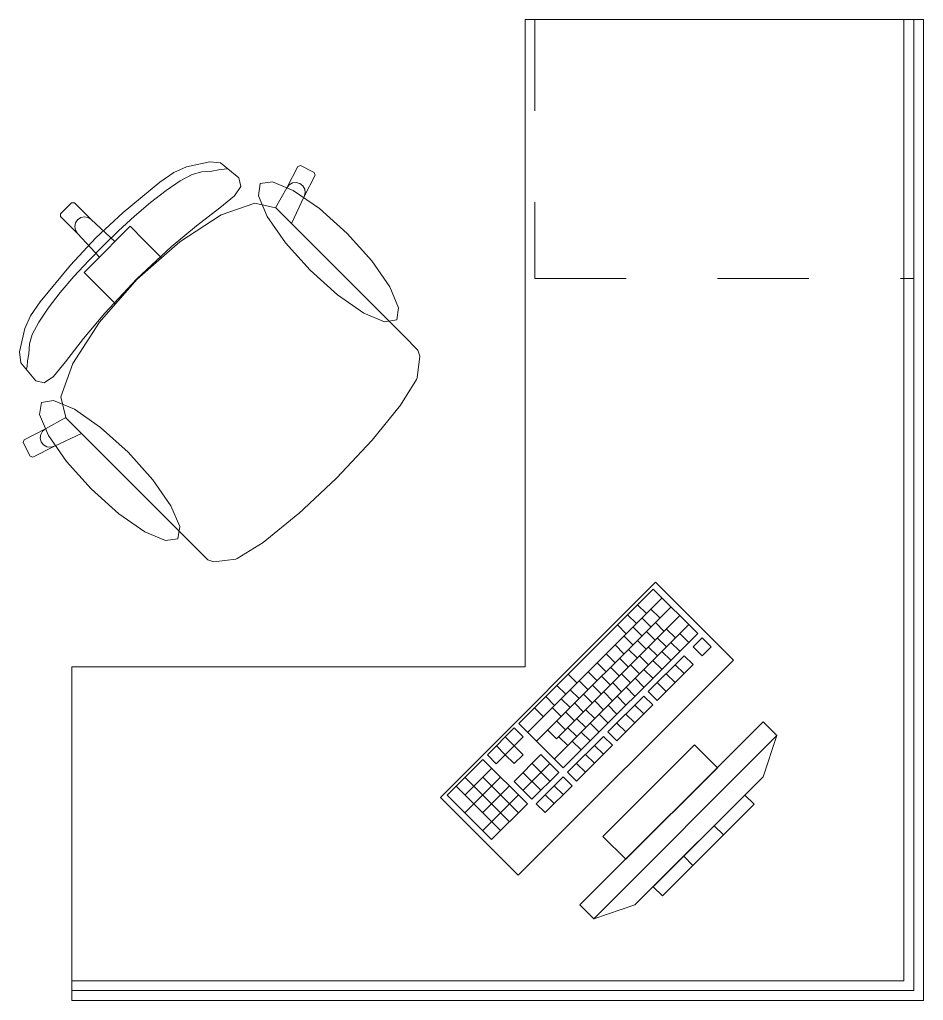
# Model space of a CAD drawing. Header units: inches. Extents: x -38 to 5698, y -33 to 92.
# Drawn here: x 13.259 to 14.654, y 32.33 to 33.845 of the extents above; entities that cross this region are included whole.
import ezdxf

# ---------------------------------------------------------------- set-up
doc = ezdxf.new("R2010")
doc.units = ezdxf.units.IN
doc.header["$MEASUREMENT"] = 0
doc.linetypes.add('Rayas', pattern=[0.282222, 0.141111, -0.141111])
doc.layers.add('Interior - Mobiliario', color=7, linetype='Continuous')

msp = doc.modelspace()

# ---------------------------------------------------------------- linework, layer by layer
at = {"layer": 'Interior - Mobiliario', "color": 175, "linetype": 'Rayas', "lineweight": 13}
for p, q in [((14.054, 33.845), (14.054, 33.445)), ((14.054, 33.445), (14.639, 33.445))]:
    msp.add_line(p, q, dxfattribs=at)
at = {"layer": 'Interior - Mobiliario', "color": 175, "linetype": 'Continuous', "lineweight": 13}
for p, q in [((14.624, 33.845), (14.654, 33.845)), ((14.624, 32.36), (14.624, 33.845)), ((14.654, 33.845), (14.654, 32.36)), ((13.5521, 33.6253), (13.516, 33.6176)), ((13.5689, 33.6235), (13.5521, 33.6253)), ((13.5968, 33.6003), (13.5689, 33.6235)), ((13.6881, 33.6183), (13.6711, 33.5852)), ((13.6922, 33.6196), (13.6881, 33.6183)), ((13.7135, 33.6088), (13.6922, 33.6196)), ((13.4968, 33.6086), (13.4751, 33.5937)), ((13.516, 33.6176), (13.4968, 33.6086)), ((13.5064, 33.596), (13.5252, 33.6059)), ((13.5252, 33.6059), (13.54, 33.6098)), ((13.54, 33.6098), (13.5554, 33.611)), ((13.5554, 33.611), (13.5661, 33.613)), ((13.5661, 33.613), (13.5742, 33.6138)), ((13.5742, 33.6138), (13.5787, 33.6146)), ((13.6979, 33.5717), (13.7148, 33.6048)), ((13.7148, 33.6048), (13.7135, 33.6088)), ((13.4751, 33.5937), (13.4184, 33.5469)), ((13.4846, 33.5811), (13.5064, 33.596)), ((13.6002, 33.5874), (13.5968, 33.6003)), ((13.6748, 33.5898), (13.6711, 33.5852)), ((13.6799, 33.5927), (13.6748, 33.5898)), ((13.6857, 33.5934), (13.6799, 33.5927)), ((13.6914, 33.5918), (13.6857, 33.5934)), ((13.696, 33.5882), (13.6914, 33.5918)), ((13.6988, 33.5831), (13.696, 33.5882)), ((13.4608, 33.5625), (13.4846, 33.5811)), ((13.5679, 33.5544), (13.5902, 33.573)), ((13.5902, 33.573), (13.6002, 33.5874)), ((13.6711, 33.5852), (13.6538, 33.5542)), ((13.6979, 33.5717), (13.6995, 33.5773)), ((13.6995, 33.5773), (13.6988, 33.5831)), ((13.3389, 33.5621), (13.3304, 33.5535)), ((13.3432, 33.5621), (13.3389, 33.5621)), ((13.3693, 33.536), (13.3432, 33.5621)), ((13.436, 33.5414), (13.4608, 33.5625)), ((13.6219, 33.5616), (13.5699, 33.5433)), ((13.6538, 33.5542), (13.6219, 33.5616)), ((13.6783, 33.5299), (13.6979, 33.5717)), ((13.3218, 33.545), (13.3304, 33.5535)), ((13.3218, 33.5408), (13.3218, 33.545)), ((13.4184, 33.5469), (13.3762, 33.5078)), ((13.5699, 33.5433), (13.5061, 33.5019)), ((13.5317, 33.5265), (13.5679, 33.5544)), ((13.6541, 33.5541), (13.6538, 33.5542)), ((13.6541, 33.5541), (13.6783, 33.5299)), ((13.3479, 33.5147), (13.3218, 33.5408)), ((13.3436, 33.5253), (13.3447, 33.531)), ((13.3447, 33.531), (13.348, 33.5359)), ((13.3529, 33.5392), (13.348, 33.5359)), ((13.3587, 33.5404), (13.3529, 33.5392)), ((13.3644, 33.5393), (13.3587, 33.5404)), ((13.3693, 33.536), (13.3644, 33.5393)), ((13.4058, 33.502), (13.3693, 33.536)), ((13.4114, 33.5188), (13.436, 33.5414)), ((13.8261, 33.382), (13.6783, 33.5299)), ((13.3447, 33.5195), (13.3436, 33.5253)), ((13.3479, 33.5147), (13.3447, 33.5195)), ((13.3819, 33.4781), (13.3479, 33.5147)), ((13.3879, 33.496), (13.4114, 33.5188)), ((13.4294, 33.5257), (13.4058, 33.502)), ((13.4506, 33.5045), (13.4294, 33.5257)), ((13.4924, 33.4938), (13.5317, 33.5265)), ((13.3371, 33.4656), (13.3762, 33.5078)), ((13.4058, 33.502), (13.3938, 33.4901)), ((13.4779, 33.4771), (13.4506, 33.5045)), ((13.5061, 33.5019), (13.4779, 33.4771)), ((13.3879, 33.496), (13.3651, 33.4725)), ((13.3819, 33.4781), (13.3938, 33.4901)), ((13.4396, 33.4443), (13.4924, 33.4938)), ((13.3651, 33.4725), (13.3425, 33.4479)), ((13.3583, 33.4545), (13.3819, 33.4781)), ((13.4779, 33.4771), (13.4401, 33.4438)), ((13.2902, 33.4089), (13.3371, 33.4656)), ((13.3794, 33.4334), (13.3583, 33.4545)), ((13.3425, 33.4479), (13.3214, 33.4232)), ((13.4396, 33.4443), (13.3902, 33.3915)), ((13.4068, 33.406), (13.4401, 33.4438)), ((13.3214, 33.4232), (13.3028, 33.3994)), ((13.4068, 33.406), (13.3794, 33.4334)), ((13.2753, 33.3872), (13.2902, 33.4089)), ((13.382, 33.3778), (13.4068, 33.406)), ((13.3028, 33.3994), (13.288, 33.3775)), ((13.3902, 33.3915), (13.3574, 33.3522)), ((13.2664, 33.3679), (13.2753, 33.3872)), ((13.288, 33.3775), (13.278, 33.3587)), ((13.3406, 33.314), (13.382, 33.3778)), ((13.8516, 33.3565), (13.8261, 33.382)), ((13.2586, 33.3318), (13.2664, 33.3679)), ((13.278, 33.3587), (13.2741, 33.3439)), ((13.3574, 33.3522), (13.3295, 33.3161)), ((13.8736, 33.3346), (13.8516, 33.3565)), ((13.2605, 33.315), (13.2586, 33.3318)), ((13.2741, 33.3439), (13.2729, 33.3285)), ((13.8765, 33.3253), (13.8736, 33.3346)), ((13.2837, 33.2872), (13.2605, 33.315)), ((13.2709, 33.3178), (13.2701, 33.3097)), ((13.2729, 33.3285), (13.2709, 33.3178)), ((13.3295, 33.3161), (13.3109, 33.2938)), ((13.8725, 33.2914), (13.8765, 33.3253)), ((13.2701, 33.3097), (13.2693, 33.3052)), ((13.3223, 33.2621), (13.3406, 33.314)), ((13.2966, 33.2838), (13.2837, 33.2872)), ((13.3109, 33.2938), (13.2966, 33.2838)), ((13.8467, 33.2492), (13.8716, 33.2892)), ((13.8716, 33.2892), (13.8725, 33.2914)), ((13.3298, 33.2301), (13.3223, 33.2621)), ((13.8031, 33.1955), (13.8467, 33.2492)), ((13.2988, 33.2128), (13.3298, 33.2301)), ((13.3298, 33.2299), (13.3298, 33.2301)), ((13.3298, 33.2299), (13.354, 33.2057)), ((13.2657, 33.1958), (13.2988, 33.2128)), ((13.2912, 33.204), (13.2941, 33.2091)), ((13.2941, 33.2091), (13.2988, 33.2128)), ((13.2643, 33.1918), (13.2657, 33.1958)), ((13.2905, 33.1982), (13.2912, 33.204)), ((13.2921, 33.1925), (13.2905, 33.1982)), ((13.354, 33.2057), (13.3123, 33.1861)), ((13.5019, 33.0578), (13.354, 33.2057)), ((13.7476, 33.1364), (13.8024, 33.1947)), ((13.8024, 33.1947), (13.8031, 33.1955)), ((13.2751, 33.1704), (13.2643, 33.1918)), ((13.3123, 33.1861), (13.2792, 33.1691)), ((13.2957, 33.188), (13.2921, 33.1925)), ((13.3008, 33.1851), (13.2957, 33.188)), ((13.3066, 33.1845), (13.3008, 33.1851)), ((13.3123, 33.1861), (13.3066, 33.1845)), ((13.2792, 33.1691), (13.2751, 33.1704)), ((13.7476, 33.1364), (13.6892, 33.0815)), ((13.6884, 33.0808), (13.6347, 33.0373)), ((13.6892, 33.0815), (13.6884, 33.0808)), ((13.5274, 33.0323), (13.5019, 33.0578)), ((13.5494, 33.0103), (13.5274, 33.0323)), ((13.6347, 33.0373), (13.5947, 33.0123)), ((13.5947, 33.0123), (13.5926, 33.0115)), ((13.5587, 33.0075), (13.5494, 33.0103)), ((13.5926, 33.0115), (13.5587, 33.0075)), ((14.237, 32.9654), (14.0293, 32.7577)), ((14.2507, 32.9517), (14.043, 32.744)), ((14.3056, 32.8968), (14.237, 32.9654)), ((14.2644, 32.938), (14.0567, 32.7303)), ((14.2128, 32.9412), (14.2265, 32.9275)), ((14.2781, 32.9243), (14.0877, 32.7339)), ((14.1972, 32.9256), (14.2109, 32.9119)), ((14.2334, 32.9344), (14.2471, 32.9207)), ((14.2919, 32.9106), (14.0841, 32.7028)), ((14.1816, 32.91), (14.1953, 32.8963)), ((14.2057, 32.9067), (14.2194, 32.893)), ((14.2196, 32.9205), (14.2333, 32.9068)), ((14.2402, 32.9138), (14.2539, 32.9)), ((14.0979, 32.6891), (14.3056, 32.8968)), ((14.1919, 32.8928), (14.2056, 32.8791)), ((14.2264, 32.8999), (14.2401, 32.8862)), ((14.2574, 32.9035), (14.2711, 32.8898)), ((14.278, 32.8967), (14.2917, 32.883)), ((14.178, 32.879), (14.1917, 32.8653)), ((14.2125, 32.8861), (14.2262, 32.8723)), ((14.2297, 32.8758), (14.2434, 32.8621)), ((14.2435, 32.8897), (14.2572, 32.8759)), ((14.2642, 32.8829), (14.2779, 32.8692)), ((14.3124, 32.89), (14.2986, 32.8761)), ((14.2986, 32.8761), (14.3123, 32.8624)), ((14.3123, 32.8624), (14.3261, 32.8763)), ((14.3261, 32.8763), (14.3124, 32.89)), ((14.1642, 32.8652), (14.1779, 32.8514)), ((14.1987, 32.8722), (14.2124, 32.8585)), ((14.2158, 32.862), (14.2295, 32.8482)), ((14.2847, 32.8623), (14.2293, 32.8069)), ((14.2503, 32.869), (14.264, 32.8553)), ((14.2984, 32.8486), (14.2847, 32.8623)), ((14.1503, 32.8513), (14.164, 32.8376)), ((14.1848, 32.8584), (14.1985, 32.8447)), ((14.202, 32.8481), (14.2157, 32.8344)), ((14.2365, 32.8552), (14.2502, 32.8415)), ((14.2431, 32.7932), (14.2984, 32.8486)), ((14.2709, 32.8484), (14.2846, 32.8347)), ((14.1055, 32.8339), (14.1192, 32.8202)), ((14.1365, 32.8375), (14.1502, 32.8237)), ((14.1571, 32.8307), (14.1708, 32.817)), ((14.171, 32.8445), (14.1847, 32.8308)), ((14.1881, 32.8343), (14.2019, 32.8206)), ((14.2226, 32.8413), (14.2363, 32.8276)), ((14.257, 32.8346), (14.2708, 32.8209)), ((14.0881, 32.8166), (14.1019, 32.8028)), ((14.1226, 32.8236), (14.1363, 32.8099)), ((14.1433, 32.8168), (14.157, 32.8031)), ((14.1743, 32.8204), (14.188, 32.8067)), ((14.2088, 32.8275), (14.2225, 32.8138)), ((14.2432, 32.8208), (14.2569, 32.807)), ((14.1088, 32.8098), (14.1225, 32.7961)), ((14.1294, 32.803), (14.1431, 32.7893)), ((14.1604, 32.8066), (14.1742, 32.7929)), ((14.2224, 32.8), (14.167, 32.7446)), ((14.1811, 32.7998), (14.1948, 32.7861)), ((14.1949, 32.8136), (14.2086, 32.7999)), ((14.2361, 32.7863), (14.2224, 32.8)), ((14.2293, 32.8069), (14.2431, 32.7932)), ((14.0708, 32.7992), (14.0845, 32.7855)), ((14.0949, 32.7959), (14.1086, 32.7822)), ((14.1156, 32.7891), (14.1293, 32.7754)), ((14.1466, 32.7927), (14.1603, 32.779)), ((14.1672, 32.7859), (14.1809, 32.7722)), ((14.1807, 32.7309), (14.2361, 32.7863)), ((14.2086, 32.7861), (14.2223, 32.7724)), ((14.0535, 32.7819), (14.0672, 32.7682)), ((14.0811, 32.7821), (14.0948, 32.7684)), ((14.1017, 32.7753), (14.1154, 32.7616)), ((14.1327, 32.7789), (14.1465, 32.7652)), ((14.1534, 32.7721), (14.1671, 32.7584)), ((14.1947, 32.7723), (14.2084, 32.7586)), ((14.0293, 32.7577), (14.0979, 32.6891)), ((14.0879, 32.7614), (14.1016, 32.7477)), ((14.1189, 32.765), (14.1326, 32.7513)), ((14.4067, 32.7601), (14.1238, 32.4773)), ((14.1395, 32.7582), (14.1533, 32.7445)), ((14.1809, 32.7584), (14.1946, 32.7447)), ((14.4279, 32.7389), (14.4067, 32.7601)), ((14.0224, 32.7508), (13.9808, 32.7092)), ((14.0361, 32.7371), (14.0224, 32.7508)), ((14.074, 32.7476), (14.0877, 32.7339)), ((14.1051, 32.7512), (14.1188, 32.7375)), ((14.1257, 32.7444), (14.1394, 32.7307)), ((14.167, 32.7446), (14.1807, 32.7309)), ((14.0085, 32.7369), (14.0222, 32.7232)), ((14.0222, 32.7232), (14.0361, 32.7371)), ((14.0912, 32.7373), (14.1049, 32.7236)), ((14.1601, 32.7377), (14.1047, 32.6823)), ((14.1118, 32.7305), (14.1256, 32.7168)), ((14.145, 32.456), (14.4279, 32.7389)), ((14.3006, 32.7247), (14.1592, 32.5833)), ((14.1738, 32.724), (14.1601, 32.7377)), ((14.336, 32.6894), (14.3006, 32.7247)), ((14.4279, 32.7389), (14.4067, 32.6752)), ((13.9808, 32.7092), (13.9945, 32.6955)), ((13.9945, 32.6955), (14.0084, 32.7094)), ((13.9947, 32.7231), (14.0084, 32.7094)), ((14.0222, 32.7232), (14.0084, 32.7094)), ((14.0084, 32.7094), (14.0221, 32.6957)), ((14.0635, 32.7096), (14.022, 32.6681)), ((14.0221, 32.6957), (14.0359, 32.7095)), ((14.0359, 32.7095), (14.0222, 32.7232)), ((14.0909, 32.6822), (14.0635, 32.7096)), ((14.1184, 32.6686), (14.1738, 32.724)), ((14.1324, 32.71), (14.1461, 32.6963)), ((14.1463, 32.7238), (14.16, 32.7101)), ((13.9739, 32.7023), (13.9185, 32.6469)), ((14.0425, 32.6337), (13.9739, 32.7023)), ((14.0772, 32.6959), (14.0357, 32.6544)), ((14.0497, 32.6958), (14.0771, 32.6684)), ((14.1186, 32.6961), (14.1323, 32.6824)), ((13.9876, 32.6886), (13.9461, 32.6471)), ((14.0358, 32.6819), (14.0632, 32.6545)), ((14.0494, 32.6407), (14.0909, 32.6822)), ((14.1047, 32.6823), (14.1184, 32.6686)), ((14.1945, 32.548), (14.336, 32.6894)), ((14.0013, 32.6749), (13.9459, 32.6195)), ((13.9462, 32.6746), (14.0148, 32.606)), ((13.9738, 32.6748), (14.0286, 32.6199)), ((14.022, 32.6681), (14.0494, 32.6407)), ((14.0978, 32.6754), (14.0563, 32.6338)), ((14.1115, 32.6616), (14.0978, 32.6754)), ((14.4067, 32.6752), (14.2087, 32.4773)), ((13.9324, 32.6608), (14.0009, 32.5922)), ((14.015, 32.6612), (13.9735, 32.6196)), ((14.07, 32.6201), (14.1115, 32.6616)), ((14.0839, 32.6615), (14.0977, 32.6478)), ((13.9185, 32.6469), (13.9871, 32.5784)), ((14.0288, 32.6475), (13.9734, 32.5921)), ((13.9871, 32.5784), (14.0425, 32.6337)), ((14.0563, 32.6338), (14.07, 32.6201)), ((14.0701, 32.6477), (14.0838, 32.6339)), ((14.3784, 32.647), (14.237, 32.5055)), ((14.3925, 32.6328), (14.3784, 32.647)), ((14.2511, 32.4914), (14.3925, 32.6328)), ((14.3312, 32.5998), (14.3454, 32.5857)), ((14.1592, 32.5833), (14.1945, 32.548)), ((14.2841, 32.5527), (14.2982, 32.5385)), ((14.237, 32.5055), (14.2511, 32.4914)), ((14.1238, 32.4773), (14.145, 32.456)), ((14.145, 32.456), (14.2087, 32.4773)), ((13.339, 32.33), (13.339, 32.36)), ((13.339, 32.36), (14.624, 32.36)), ((14.654, 32.36), (14.654, 32.33)), ((14.624, 32.33), (13.339, 32.33)), ((14.654, 32.33), (14.624, 32.33))]:
    msp.add_line(p, q, dxfattribs=at)
at = {"layer": 'Interior - Mobiliario', "color": 175, "linetype": 'Continuous', "lineweight": 13, "flags": 128}
for points in [[(14.639, 32.345), (14.639, 33.845), (14.039, 33.845), (14.039, 32.845), (13.339, 32.845), (13.339, 32.345)], [(13.7641, 33.5148), (13.7216, 33.553), (13.6812, 33.581), (13.6491, 33.5946), (13.6302, 33.5917), (13.6274, 33.5728), (13.641, 33.5407), (13.669, 33.5004), (13.7071, 33.4579), (13.7496, 33.4197), (13.79, 33.3917), (13.8221, 33.3781), (13.841, 33.381), (13.8438, 33.3999), (13.8302, 33.432), (13.8022, 33.4723)], [(13.3691, 33.1199), (13.331, 33.1624), (13.303, 33.2027), (13.2894, 33.2348), (13.2922, 33.2537), (13.3111, 33.2566), (13.3432, 33.243), (13.3836, 33.2149), (13.4261, 33.1768), (13.4642, 33.1343), (13.4922, 33.094), (13.5058, 33.0619), (13.503, 33.043), (13.484, 33.0401), (13.452, 33.0537), (13.4116, 33.0817)], [(14.3607, 32.8556), (14.2405, 32.9758), (13.9082, 32.6434), (14.0284, 32.5232)]]:
    msp.add_lwpolyline(points, close=True, dxfattribs=at)

doc.saveas('drawing.dxf')
